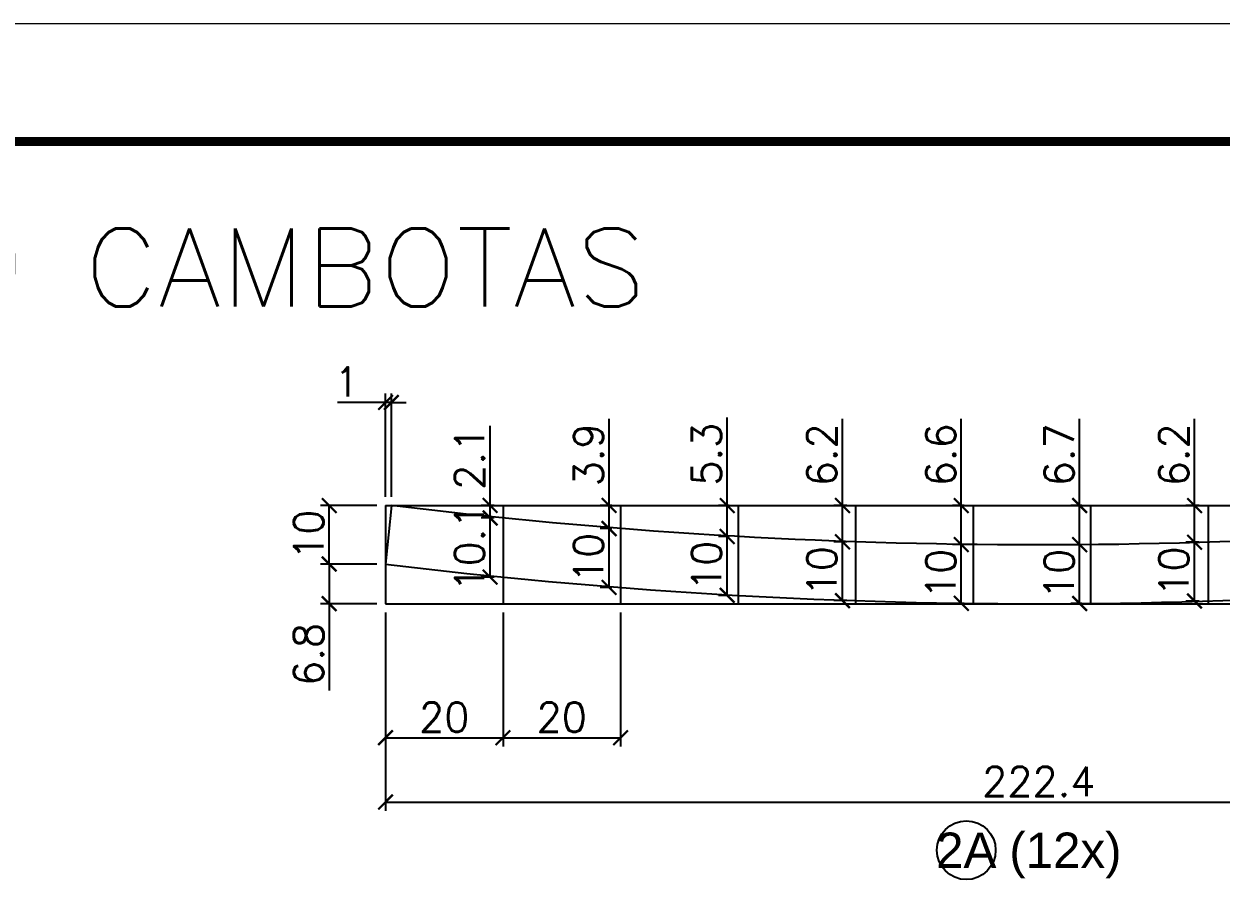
# Model space of a CAD drawing. Extents: x 3309 to 9563, y -2522 to 14608.
# Drawn here: x 3979.8 to 4387.3, y 6269.8 to 6567.8 of the extents above; entities that cross this region are included whole.
import ezdxf
from ezdxf.enums import TextEntityAlignment as Align

# ---------------------------------------------------------------- set-up
doc = ezdxf.new("R2010")
doc.units = 0
doc.header["$PDMODE"] = 35
doc.header["$PDSIZE"] = -10
doc.linetypes.add('DASHED', pattern=[0.75, 0.5, -0.25])
doc.layers.add('COTA', color=241, linetype='Continuous')
doc.layers.add('Romaneio', color=10, linetype='Continuous')
for name, color, linetype, lineweight in [('Folhas', 255, 'Continuous', 9), ('SARRAFO DE PRESSAO', 251, 'DASHED', 9), ('Texto Seção', 7, 'Continuous', 15)]:
    doc.layers.add(name, color=color, linetype=linetype, lineweight=lineweight)
doc.styles.add('ARIAL', font='arial.ttf')
doc.styles.add('REGUA-120', font='ROMANS.shx', dxfattribs={"height": 15})
doc.styles.add('Romans', font='romans.shx')
doc.dimstyles.new('Cota Seção (2x)', dxfattribs={"dimtxt": 10, "dimasz": 5, "dimexe": 3, "dimexo": 3, "dimgap": 2, "dimtad": 3, "dimdec": 1, "dimlfac": 0.5, "dimzin": 12, "dimdsep": 46, "dimtxsty": 'Romans', "dimblk": 'ARCHTICK', "dimcen": 0, "dimclrd": 4, "dimclre": 4, "dimclrt": 1, "dimadec": 1, "dimazin": 3, "dimtfac": 1, "dimtdec": 1, "dimtmove": 0, "dimatfit": 3, "dimldrblk": 'OBLIQUE', "dimfxl": 1, "dimtolj": 1, "dimtzin": 12, "dimarcsym": 0})

# ---------------------------------------------------------------- blocks, each defined once
blk = doc.blocks.new('9999999999')
at = {"layer": 'Folhas'}
blk.add_lwpolyline([(98138.98, 34190.21), (99623.98, 34190.21), (99623.98, 35240.21), (98138.98, 35240.21)], close=True, dxfattribs=at)
at = {"layer": 'Folhas', "color": 30, "const_width": 3}
blk.add_lwpolyline([(98213.98, 34230.21), (99583.98, 34230.21), (99583.98, 35200.21), (98213.98, 35200.21)], close=True, dxfattribs=at)
blk = doc.blocks.new('_ArchTick')
at = {"color": 0, "linetype": 'ByBlock', "const_width": 0.15}
blk.add_lwpolyline([(-0.5, -0.5), (0.5, 0.5)], dxfattribs=at)
blk = doc.blocks.new('*D3188')
at = {"layer": 'COTA', "color": 4, "lineweight": -2, "transparency": 16777216}
for p, q in [((4102.89, 6367.58), (4102.89, 6300.1)), ((4547.62, 6367.58), (4547.62, 6300.1)), ((4102.89, 6303.1), (4547.62, 6303.1))]:
    blk.add_line(p, q, dxfattribs=at)
at = {"layer": 'Defpoints', "color": 0, "transparency": 16777216}
for p in [(4102.89, 6370.58), (4547.62, 6370.58), (4547.62, 6303.1)]:
    blk.add_point(p, dxfattribs=at)
at = {"layer": 'COTA', "color": 4, "lineweight": -2, "transparency": 16777216, "xscale": 5, "yscale": 5, "zscale": 5, "rotation": 180}
blk.add_blockref('_ArchTick', (4102.89, 6303.1), dxfattribs=at)
at = {"layer": 'COTA', "color": 4, "lineweight": -2, "transparency": 16777216, "xscale": 5, "yscale": 5, "zscale": 5}
blk.add_blockref('_ArchTick', (4547.62, 6303.1), dxfattribs=at)
at = {"layer": 'COTA', "color": 1, "transparency": 16777216, "insert": (4325.26, 6310.1), "char_height": 10, "attachment_point": 5, "style": 'Romans'}
blk.add_mtext('\\A1;222.4', dxfattribs=at)
blk = doc.blocks.new('_Oblique')
at = {"color": 0, "linetype": 'ByBlock', "lineweight": -2}
blk.add_line((-0.5, -0.5), (0.5, 0.5), dxfattribs=at)
blk = doc.blocks.new('*D3189')
at = {"layer": 'COTA', "color": 4, "lineweight": -2, "transparency": 16777216}
for p, q in [((4102.89, 6367.58), (4102.89, 6321.99)), ((4142.89, 6367.58), (4142.89, 6321.99)), ((4102.89, 6324.99), (4142.89, 6324.99))]:
    blk.add_line(p, q, dxfattribs=at)
at = {"layer": 'Defpoints', "color": 0, "transparency": 16777216}
for p in [(4102.89, 6370.58), (4142.89, 6370.58), (4142.89, 6324.99)]:
    blk.add_point(p, dxfattribs=at)
at = {"layer": 'COTA', "color": 4, "lineweight": -2, "transparency": 16777216, "xscale": 5, "yscale": 5, "zscale": 5, "rotation": 180}
blk.add_blockref('_ArchTick', (4102.89, 6324.99), dxfattribs=at)
at = {"layer": 'COTA', "color": 4, "lineweight": -2, "transparency": 16777216, "xscale": 5, "yscale": 5, "zscale": 5}
blk.add_blockref('_ArchTick', (4142.89, 6324.99), dxfattribs=at)
at = {"layer": 'COTA', "color": 1, "transparency": 16777216, "insert": (4122.89, 6331.99), "char_height": 10, "attachment_point": 5, "style": 'Romans'}
blk.add_mtext('\\A1;20', dxfattribs=at)
blk = doc.blocks.new('*D3190')
at = {"layer": 'COTA', "color": 4, "lineweight": -2, "transparency": 16777216}
for p, q in [((4142.89, 6367.58), (4142.89, 6321.99)), ((4182.89, 6367.58), (4182.89, 6321.99)), ((4142.89, 6324.99), (4182.89, 6324.99))]:
    blk.add_line(p, q, dxfattribs=at)
at = {"layer": 'Defpoints', "color": 0, "transparency": 16777216}
for p in [(4142.89, 6370.58), (4182.89, 6370.58), (4182.89, 6324.99)]:
    blk.add_point(p, dxfattribs=at)
at = {"layer": 'COTA', "color": 4, "lineweight": -2, "transparency": 16777216, "xscale": 5, "yscale": 5, "zscale": 5, "rotation": 180}
blk.add_blockref('_ArchTick', (4142.89, 6324.99), dxfattribs=at)
at = {"layer": 'COTA', "color": 4, "lineweight": -2, "transparency": 16777216, "xscale": 5, "yscale": 5, "zscale": 5}
blk.add_blockref('_ArchTick', (4182.89, 6324.99), dxfattribs=at)
at = {"layer": 'COTA', "color": 1, "transparency": 16777216, "insert": (4162.89, 6331.99), "char_height": 10, "attachment_point": 5, "style": 'Romans'}
blk.add_mtext('\\A1;20', dxfattribs=at)
blk = doc.blocks.new('*D3193')
at = {"layer": 'COTA', "color": 4, "lineweight": -2, "transparency": 16777216}
for p, q in [((4099.89, 6384.09), (4080.74, 6384.09)), ((4083.74, 6384.09), (4083.74, 6370.58)), ((4099.89, 6370.58), (4080.74, 6370.58)), ((4083.74, 6370.58), (4083.74, 6341.11))]:
    blk.add_line(p, q, dxfattribs=at)
at = {"layer": 'Defpoints', "color": 0, "transparency": 16777216}
for p in [(4102.89, 6384.09), (4083.74, 6370.58), (4102.89, 6370.58)]:
    blk.add_point(p, dxfattribs=at)
at = {"layer": 'COTA', "color": 4, "lineweight": -2, "transparency": 16777216, "xscale": 5, "yscale": 5, "zscale": 5}
for p, rotation in [((4083.74, 6384.09), 90), ((4083.74, 6370.58), 270)]:
    blk.add_blockref('_ArchTick', p, dxfattribs=dict(at, rotation=rotation))
at = {"layer": 'COTA', "color": 1, "transparency": 16777216, "insert": (4076.74, 6353.34), "char_height": 10, "attachment_point": 5, "rotation": 90, "style": 'Romans'}
blk.add_mtext('\\A1;6.8', dxfattribs=at)
blk = doc.blocks.new('*D3194')
at = {"layer": 'COTA', "color": 4, "lineweight": -2, "transparency": 16777216}
for p, q in [((4099.89, 6403.99), (4080.74, 6403.99)), ((4083.74, 6384.09), (4083.74, 6403.99)), ((4099.89, 6384.09), (4080.74, 6384.09))]:
    blk.add_line(p, q, dxfattribs=at)
at = {"layer": 'Defpoints', "color": 0, "transparency": 16777216}
for p in [(4083.74, 6403.99), (4102.89, 6403.99), (4102.89, 6384.09)]:
    blk.add_point(p, dxfattribs=at)
at = {"layer": 'COTA', "color": 4, "lineweight": -2, "transparency": 16777216, "xscale": 5, "yscale": 5, "zscale": 5}
for p, rotation in [((4083.74, 6403.99), 90), ((4083.74, 6384.09), 270)]:
    blk.add_blockref('_ArchTick', p, dxfattribs=dict(at, rotation=rotation))
at = {"layer": 'COTA', "color": 1, "transparency": 16777216, "insert": (4076.74, 6394.04), "char_height": 10, "attachment_point": 5, "rotation": 90, "style": 'Romans'}
blk.add_mtext('\\A1;10', dxfattribs=at)
blk = doc.blocks.new('*D3195')
at = {"layer": 'COTA', "color": 4, "lineweight": -2, "transparency": 16777216}
for p, q in [((4102.89, 6406.99), (4102.89, 6442.06)), ((4104.91, 6406.99), (4104.91, 6442.06)), ((4102.89, 6439.06), (4086.51, 6439.06)), ((4104.91, 6439.06), (4102.89, 6439.06)), ((4104.91, 6439.06), (4109.91, 6439.06))]:
    blk.add_line(p, q, dxfattribs=at)
at = {"layer": 'Defpoints', "color": 0, "transparency": 16777216}
for p in [(4102.89, 6439.06), (4102.89, 6403.99), (4104.91, 6403.99)]:
    blk.add_point(p, dxfattribs=at)
at = {"layer": 'COTA', "color": 4, "lineweight": -2, "transparency": 16777216, "xscale": 5, "yscale": 5, "zscale": 5}
blk.add_blockref('_ArchTick', (4102.89, 6439.06), dxfattribs=at)
at = {"layer": 'COTA', "color": 4, "lineweight": -2, "transparency": 16777216, "xscale": 5, "yscale": 5, "zscale": 5, "rotation": 180}
blk.add_blockref('_ArchTick', (4104.91, 6439.06), dxfattribs=at)
at = {"layer": 'COTA', "color": 1, "transparency": 16777216, "insert": (4089.7, 6446.06), "char_height": 10, "attachment_point": 5, "style": 'Romans'}
blk.add_mtext('\\A1;1', dxfattribs=at)
blk = doc.blocks.new('*D3199')
at = {"layer": 'COTA', "color": 4, "lineweight": -2, "transparency": 16777216}
for p, q in [((4139.89, 6399.75), (4135.5, 6399.75)), ((4138.5, 6379.65), (4138.5, 6399.75)), ((4139.89, 6379.65), (4135.5, 6379.65))]:
    blk.add_line(p, q, dxfattribs=at)
at = {"layer": 'Defpoints', "color": 0, "transparency": 16777216}
for p in [(4138.5, 6399.75), (4142.89, 6399.75), (4142.89, 6379.65)]:
    blk.add_point(p, dxfattribs=at)
at = {"layer": 'COTA', "color": 4, "lineweight": -2, "transparency": 16777216, "xscale": 5, "yscale": 5, "zscale": 5}
for p, rotation in [((4138.5, 6399.75), 90), ((4138.5, 6379.65), 270)]:
    blk.add_blockref('_ArchTick', p, dxfattribs=dict(at, rotation=rotation))
at = {"layer": 'COTA', "color": 1, "transparency": 16777216, "insert": (4131.5, 6389.7), "char_height": 10, "attachment_point": 5, "rotation": 90, "style": 'Romans'}
blk.add_mtext('\\A1;10.1', dxfattribs=at)
blk = doc.blocks.new('*D3200')
at = {"layer": 'COTA', "color": 4, "lineweight": -2, "transparency": 16777216}
for p, q in [((4138.5, 6403.99), (4138.5, 6431.09)), ((4139.89, 6403.99), (4135.5, 6403.99)), ((4138.5, 6399.75), (4138.5, 6403.99)), ((4139.89, 6399.75), (4135.5, 6399.75))]:
    blk.add_line(p, q, dxfattribs=at)
at = {"layer": 'Defpoints', "color": 0, "transparency": 16777216}
for p in [(4138.5, 6403.99), (4142.89, 6403.99), (4142.89, 6399.75)]:
    blk.add_point(p, dxfattribs=at)
at = {"layer": 'COTA', "color": 4, "lineweight": -2, "transparency": 16777216, "xscale": 5, "yscale": 5, "zscale": 5}
for p, rotation in [((4138.5, 6403.99), 90), ((4138.5, 6399.75), 270)]:
    blk.add_blockref('_ArchTick', p, dxfattribs=dict(at, rotation=rotation))
at = {"layer": 'COTA', "color": 1, "transparency": 16777216, "insert": (4131.5, 6420.04), "char_height": 10, "attachment_point": 5, "rotation": 90, "style": 'Romans'}
blk.add_mtext('\\A1;2.1', dxfattribs=at)
blk = doc.blocks.new('*D3201')
at = {"layer": 'COTA', "color": 4, "lineweight": -2, "transparency": 16777216}
for p, q in [((4179.89, 6396.16), (4176, 6396.16)), ((4179, 6376.1), (4179, 6396.16)), ((4179.89, 6376.1), (4176, 6376.1))]:
    blk.add_line(p, q, dxfattribs=at)
at = {"layer": 'Defpoints', "color": 0, "transparency": 16777216}
for p in [(4179, 6396.16), (4182.89, 6396.16), (4182.89, 6376.1)]:
    blk.add_point(p, dxfattribs=at)
at = {"layer": 'COTA', "color": 4, "lineweight": -2, "transparency": 16777216, "xscale": 5, "yscale": 5, "zscale": 5}
for p, rotation in [((4179, 6396.16), 90), ((4179, 6376.1), 270)]:
    blk.add_blockref('_ArchTick', p, dxfattribs=dict(at, rotation=rotation))
at = {"layer": 'COTA', "color": 1, "transparency": 16777216, "insert": (4172, 6386.13), "char_height": 10, "attachment_point": 5, "rotation": 90, "style": 'Romans'}
blk.add_mtext('\\A1;10', dxfattribs=at)
blk = doc.blocks.new('*D3202')
at = {"layer": 'COTA', "color": 4, "lineweight": -2, "transparency": 16777216}
for p, q in [((4179, 6403.99), (4179, 6433.47)), ((4179.89, 6403.99), (4176, 6403.99)), ((4179, 6396.16), (4179, 6403.99)), ((4179.89, 6396.16), (4176, 6396.16))]:
    blk.add_line(p, q, dxfattribs=at)
at = {"layer": 'Defpoints', "color": 0, "transparency": 16777216}
for p in [(4179, 6403.99), (4182.89, 6403.99), (4182.89, 6396.16)]:
    blk.add_point(p, dxfattribs=at)
at = {"layer": 'COTA', "color": 4, "lineweight": -2, "transparency": 16777216, "xscale": 5, "yscale": 5, "zscale": 5}
for p, rotation in [((4179, 6403.99), 90), ((4179, 6396.16), 270)]:
    blk.add_blockref('_ArchTick', p, dxfattribs=dict(at, rotation=rotation))
at = {"layer": 'COTA', "color": 1, "transparency": 16777216, "insert": (4172, 6421.23), "char_height": 10, "attachment_point": 5, "rotation": 90, "style": 'Romans'}
blk.add_mtext('\\A1;3.9', dxfattribs=at)
blk = doc.blocks.new('*D3203')
at = {"layer": 'COTA', "color": 4, "lineweight": -2, "transparency": 16777216}
for p, q in [((4219.89, 6393.46), (4216.19, 6393.46)), ((4219.19, 6373.43), (4219.19, 6393.46)), ((4219.89, 6373.43), (4216.19, 6373.43))]:
    blk.add_line(p, q, dxfattribs=at)
at = {"layer": 'Defpoints', "color": 0, "transparency": 16777216}
for p in [(4219.19, 6393.46), (4222.89, 6393.46), (4222.89, 6373.43)]:
    blk.add_point(p, dxfattribs=at)
at = {"layer": 'COTA', "color": 4, "lineweight": -2, "transparency": 16777216, "xscale": 5, "yscale": 5, "zscale": 5}
for p, rotation in [((4219.19, 6393.46), 90), ((4219.19, 6373.43), 270)]:
    blk.add_blockref('_ArchTick', p, dxfattribs=dict(at, rotation=rotation))
at = {"layer": 'COTA', "color": 1, "transparency": 16777216, "insert": (4212.19, 6383.44), "char_height": 10, "attachment_point": 5, "rotation": 90, "style": 'Romans'}
blk.add_mtext('\\A1;10', dxfattribs=at)
blk = doc.blocks.new('*D3204')
at = {"layer": 'COTA', "color": 4, "lineweight": -2, "transparency": 16777216}
for p, q in [((4219.19, 6403.99), (4219.19, 6433.95)), ((4219.89, 6403.99), (4216.19, 6403.99)), ((4219.19, 6393.46), (4219.19, 6403.99)), ((4219.89, 6393.46), (4216.19, 6393.46))]:
    blk.add_line(p, q, dxfattribs=at)
at = {"layer": 'Defpoints', "color": 0, "transparency": 16777216}
for p in [(4219.19, 6403.99), (4222.89, 6403.99), (4222.89, 6393.46)]:
    blk.add_point(p, dxfattribs=at)
at = {"layer": 'COTA', "color": 4, "lineweight": -2, "transparency": 16777216, "xscale": 5, "yscale": 5, "zscale": 5}
for p, rotation in [((4219.19, 6403.99), 90), ((4219.19, 6393.46), 270)]:
    blk.add_blockref('_ArchTick', p, dxfattribs=dict(at, rotation=rotation))
at = {"layer": 'COTA', "color": 1, "transparency": 16777216, "insert": (4212.19, 6421.47), "char_height": 10, "attachment_point": 5, "rotation": 90, "style": 'Romans'}
blk.add_mtext('\\A1;5.3', dxfattribs=at)
blk = doc.blocks.new('*D3205')
at = {"layer": 'COTA', "color": 4, "lineweight": -2, "transparency": 16777216}
for p, q in [((4259.89, 6391.64), (4255.44, 6391.64)), ((4258.44, 6371.63), (4258.44, 6391.64)), ((4259.89, 6371.63), (4255.44, 6371.63))]:
    blk.add_line(p, q, dxfattribs=at)
at = {"layer": 'Defpoints', "color": 0, "transparency": 16777216}
for p in [(4258.44, 6391.64), (4262.89, 6391.64), (4262.89, 6371.63)]:
    blk.add_point(p, dxfattribs=at)
at = {"layer": 'COTA', "color": 4, "lineweight": -2, "transparency": 16777216, "xscale": 5, "yscale": 5, "zscale": 5}
for p, rotation in [((4258.44, 6391.64), 90), ((4258.44, 6371.63), 270)]:
    blk.add_blockref('_ArchTick', p, dxfattribs=dict(at, rotation=rotation))
at = {"layer": 'COTA', "color": 1, "transparency": 16777216, "insert": (4251.44, 6381.64), "char_height": 10, "attachment_point": 5, "rotation": 90, "style": 'Romans'}
blk.add_mtext('\\A1;10', dxfattribs=at)
blk = doc.blocks.new('*D3206')
at = {"layer": 'COTA', "color": 4, "lineweight": -2, "transparency": 16777216}
for p, q in [((4258.44, 6403.99), (4258.44, 6433.47)), ((4259.89, 6403.99), (4255.44, 6403.99)), ((4258.44, 6391.64), (4258.44, 6403.99)), ((4259.89, 6391.64), (4255.44, 6391.64))]:
    blk.add_line(p, q, dxfattribs=at)
at = {"layer": 'Defpoints', "color": 0, "transparency": 16777216}
for p in [(4258.44, 6403.99), (4262.89, 6403.99), (4262.89, 6391.64)]:
    blk.add_point(p, dxfattribs=at)
at = {"layer": 'COTA', "color": 4, "lineweight": -2, "transparency": 16777216, "xscale": 5, "yscale": 5, "zscale": 5}
for p, rotation in [((4258.44, 6403.99), 90), ((4258.44, 6391.64), 270)]:
    blk.add_blockref('_ArchTick', p, dxfattribs=dict(at, rotation=rotation))
at = {"layer": 'COTA', "color": 1, "transparency": 16777216, "insert": (4251.44, 6421.23), "char_height": 10, "attachment_point": 5, "rotation": 90, "style": 'Romans'}
blk.add_mtext('\\A1;6.2', dxfattribs=at)
blk = doc.blocks.new('*D3207')
at = {"layer": 'COTA', "color": 4, "lineweight": -2, "transparency": 16777216}
for p, q in [((4299.89, 6390.72), (4295.88, 6390.72)), ((4298.88, 6370.71), (4298.88, 6390.72)), ((4299.89, 6370.71), (4295.88, 6370.71))]:
    blk.add_line(p, q, dxfattribs=at)
at = {"layer": 'Defpoints', "color": 0, "transparency": 16777216}
for p in [(4298.88, 6390.72), (4302.89, 6390.72), (4302.89, 6370.71)]:
    blk.add_point(p, dxfattribs=at)
at = {"layer": 'COTA', "color": 4, "lineweight": -2, "transparency": 16777216, "xscale": 5, "yscale": 5, "zscale": 5}
for p, rotation in [((4298.88, 6390.72), 90), ((4298.88, 6370.71), 270)]:
    blk.add_blockref('_ArchTick', p, dxfattribs=dict(at, rotation=rotation))
at = {"layer": 'COTA', "color": 1, "transparency": 16777216, "insert": (4291.88, 6380.72), "char_height": 10, "attachment_point": 5, "rotation": 90, "style": 'Romans'}
blk.add_mtext('\\A1;10', dxfattribs=at)
blk = doc.blocks.new('*D3208')
at = {"layer": 'COTA', "color": 4, "lineweight": -2, "transparency": 16777216}
for p, q in [((4298.88, 6403.99), (4298.88, 6433.47)), ((4299.89, 6403.99), (4295.88, 6403.99)), ((4298.88, 6390.72), (4298.88, 6403.99)), ((4299.89, 6390.72), (4295.88, 6390.72))]:
    blk.add_line(p, q, dxfattribs=at)
at = {"layer": 'Defpoints', "color": 0, "transparency": 16777216}
for p in [(4298.88, 6403.99), (4302.89, 6403.99), (4302.89, 6390.72)]:
    blk.add_point(p, dxfattribs=at)
at = {"layer": 'COTA', "color": 4, "lineweight": -2, "transparency": 16777216, "xscale": 5, "yscale": 5, "zscale": 5}
for p, rotation in [((4298.88, 6403.99), 90), ((4298.88, 6390.72), 270)]:
    blk.add_blockref('_ArchTick', p, dxfattribs=dict(at, rotation=rotation))
at = {"layer": 'COTA', "color": 1, "transparency": 16777216, "insert": (4291.88, 6421.23), "char_height": 10, "attachment_point": 5, "rotation": 90, "style": 'Romans'}
blk.add_mtext('\\A1;6.6', dxfattribs=at)
blk = doc.blocks.new('*D3209')
at = {"layer": 'COTA', "color": 4, "lineweight": -2, "transparency": 16777216}
for p, q in [((4339.89, 6390.67), (4336.16, 6390.67)), ((4339.16, 6370.67), (4339.16, 6390.67)), ((4339.89, 6370.67), (4336.16, 6370.67))]:
    blk.add_line(p, q, dxfattribs=at)
at = {"layer": 'Defpoints', "color": 0, "transparency": 16777216}
for p in [(4339.16, 6390.67), (4342.89, 6390.67), (4342.89, 6370.67)]:
    blk.add_point(p, dxfattribs=at)
at = {"layer": 'COTA', "color": 4, "lineweight": -2, "transparency": 16777216, "xscale": 5, "yscale": 5, "zscale": 5}
for p, rotation in [((4339.16, 6390.67), 90), ((4339.16, 6370.67), 270)]:
    blk.add_blockref('_ArchTick', p, dxfattribs=dict(at, rotation=rotation))
at = {"layer": 'COTA', "color": 1, "transparency": 16777216, "insert": (4332.16, 6380.67), "char_height": 10, "attachment_point": 5, "rotation": 90, "style": 'Romans'}
blk.add_mtext('\\A1;10', dxfattribs=at)
blk = doc.blocks.new('*D3210')
at = {"layer": 'COTA', "color": 4, "lineweight": -2, "transparency": 16777216}
for p, q in [((4339.16, 6403.99), (4339.16, 6433.47)), ((4339.89, 6403.99), (4336.16, 6403.99)), ((4339.16, 6390.67), (4339.16, 6403.99)), ((4339.89, 6390.67), (4336.16, 6390.67))]:
    blk.add_line(p, q, dxfattribs=at)
at = {"layer": 'Defpoints', "color": 0, "transparency": 16777216}
for p in [(4339.16, 6403.99), (4342.89, 6403.99), (4342.89, 6390.67)]:
    blk.add_point(p, dxfattribs=at)
at = {"layer": 'COTA', "color": 4, "lineweight": -2, "transparency": 16777216, "xscale": 5, "yscale": 5, "zscale": 5}
for p, rotation in [((4339.16, 6403.99), 90), ((4339.16, 6390.67), 270)]:
    blk.add_blockref('_ArchTick', p, dxfattribs=dict(at, rotation=rotation))
at = {"layer": 'COTA', "color": 1, "transparency": 16777216, "insert": (4332.16, 6421.23), "char_height": 10, "attachment_point": 5, "rotation": 90, "style": 'Romans'}
blk.add_mtext('\\A1;6.7', dxfattribs=at)
blk = doc.blocks.new('*D3211')
at = {"layer": 'COTA', "color": 4, "lineweight": -2, "transparency": 16777216}
for p, q in [((4379.89, 6391.51), (4375.26, 6391.51)), ((4378.26, 6371.5), (4378.26, 6391.51)), ((4379.89, 6371.5), (4375.26, 6371.5))]:
    blk.add_line(p, q, dxfattribs=at)
at = {"layer": 'Defpoints', "color": 0, "transparency": 16777216}
for p in [(4378.26, 6391.51), (4382.89, 6391.51), (4382.89, 6371.5)]:
    blk.add_point(p, dxfattribs=at)
at = {"layer": 'COTA', "color": 4, "lineweight": -2, "transparency": 16777216, "xscale": 5, "yscale": 5, "zscale": 5}
for p, rotation in [((4378.26, 6391.51), 90), ((4378.26, 6371.5), 270)]:
    blk.add_blockref('_ArchTick', p, dxfattribs=dict(at, rotation=rotation))
at = {"layer": 'COTA', "color": 1, "transparency": 16777216, "insert": (4371.26, 6381.5), "char_height": 10, "attachment_point": 5, "rotation": 90, "style": 'Romans'}
blk.add_mtext('\\A1;10', dxfattribs=at)
blk = doc.blocks.new('*D3212')
at = {"layer": 'COTA', "color": 4, "lineweight": -2, "transparency": 16777216}
for p, q in [((4378.26, 6403.99), (4378.26, 6433.47)), ((4379.89, 6403.99), (4375.26, 6403.99)), ((4378.26, 6391.51), (4378.26, 6403.99)), ((4379.89, 6391.51), (4375.26, 6391.51))]:
    blk.add_line(p, q, dxfattribs=at)
at = {"layer": 'Defpoints', "color": 0, "transparency": 16777216}
for p in [(4378.26, 6403.99), (4382.89, 6403.99), (4382.89, 6391.51)]:
    blk.add_point(p, dxfattribs=at)
at = {"layer": 'COTA', "color": 4, "lineweight": -2, "transparency": 16777216, "xscale": 5, "yscale": 5, "zscale": 5}
for p, rotation in [((4378.26, 6403.99), 90), ((4378.26, 6391.51), 270)]:
    blk.add_blockref('_ArchTick', p, dxfattribs=dict(at, rotation=rotation))
at = {"layer": 'COTA', "color": 1, "transparency": 16777216, "insert": (4371.26, 6421.23), "char_height": 10, "attachment_point": 5, "rotation": 90, "style": 'Romans'}
blk.add_mtext('\\A1;6.2', dxfattribs=at)

msp = doc.modelspace()

# ---------------------------------------------------------------- linework, layer by layer
at = {"linetype": 'Continuous'}
msp.add_lwpolyline([(4104.91, 6403.99), (4102.89, 6384.09, 0.060935), (4547.62, 6384.17), (4544.95, 6403.99, -0.060958)], format="xyb", close=True, dxfattribs=at)
at = {"layer": 'COTA'}
for p, q in [((4102.89, 6403.99), (4547.62, 6403.99)), ((4102.89, 6403.99), (4102.89, 6370.58)), ((4142.89, 6403.99), (4142.89, 6370.58)), ((4182.89, 6403.99), (4182.89, 6370.58)), ((4222.89, 6403.99), (4222.89, 6370.58)), ((4262.89, 6403.99), (4262.89, 6370.58)), ((4302.89, 6403.99), (4302.89, 6370.58)), ((4342.89, 6403.99), (4342.89, 6370.58)), ((4382.89, 6403.99), (4382.89, 6370.58)), ((4102.89, 6370.58), (4547.62, 6370.58))]:
    msp.add_line(p, q, dxfattribs=at)
at = {"layer": 'Romaneio', "color": 1, "linetype": 'ByBlock'}
msp.add_circle((4300.57, 6286.72), 10, dxfattribs=at)

# ---------------------------------------------------------------- block references
at = {"layer": 'SARRAFO DE PRESSAO', "color": 6, "linetype": 'ByBlock'}
msp.add_blockref('9999999999', (-94829.61, -28672.37), dxfattribs=at)

# ---------------------------------------------------------------- texts
at = {"layer": 'Romaneio', "color": 255, "linetype": 'ByBlock', "style": 'ARIAL'}
for s, p in [('2A', (4300.57, 6286.72)), ('(12x)', (4334.32, 6286.72))]:
    msp.add_text(s, height=12, dxfattribs=at).set_placement(p, align=Align.MIDDLE_CENTER)
at = {"layer": 'Texto Seção', "style": 'REGUA-120', "width": 1.05}
msp.add_text('V739 CAMBOTAS', height=26.5859, dxfattribs=at).set_placement((3887.86, 6471.69))

# ---------------------------------------------------------------- dimensions: what is measured, and where the dimension line sits
at = {"layer": 'COTA'}
for base, p1, p2, picture, middle in [((4102.89, 6439.06), (4104.91, 6403.99), (4102.89, 6403.99), '*D3195', (4089.7, 6446.06)), ((4547.62, 6303.1), (4102.89, 6370.58), (4547.62, 6370.58), '*D3188', (4325.26, 6310.1)), ((4142.89, 6324.99), (4102.89, 6370.58), (4142.89, 6370.58), '*D3189', (4122.89, 6331.99)), ((4182.89, 6324.99), (4142.89, 6370.58), (4182.89, 6370.58), '*D3190', (4162.89, 6331.99))]:
    dim = msp.add_linear_dim(base=base, p1=p1, p2=p2, dimstyle='Cota Seção (2x)', dxfattribs=at)
    dim.commit()
    dim.dimension.update_dxf_attribs({"geometry": picture, "text_midpoint": middle})
for base, p1, p2, picture, middle in [((4219.19, 6403.99), (4222.89, 6393.46), (4222.89, 6403.99), '*D3204', (4212.19, 6421.47)), ((4138.5, 6403.99), (4142.89, 6399.75), (4142.89, 6403.99), '*D3200', (4131.5, 6420.04)), ((4179, 6403.99), (4182.89, 6396.16), (4182.89, 6403.99), '*D3202', (4172, 6421.23)), ((4258.44, 6403.99), (4262.89, 6391.64), (4262.89, 6403.99), '*D3206', (4251.44, 6421.23)), ((4298.88, 6403.99), (4302.89, 6390.72), (4302.89, 6403.99), '*D3208', (4291.88, 6421.23)), ((4339.16, 6403.99), (4342.89, 6390.67), (4342.89, 6403.99), '*D3210', (4332.16, 6421.23)), ((4378.26, 6403.99), (4382.89, 6391.51), (4382.89, 6403.99), '*D3212', (4371.26, 6421.23)), ((4083.7441, 6403.9936), (4102.8911, 6384.0914), (4102.8911, 6403.9936), '*D3194', (4076.7441, 6394.0425)), ((4179, 6396.16), (4182.89, 6376.1), (4182.89, 6396.16), '*D3201', (4172, 6386.13)), ((4219.19, 6393.46), (4222.89, 6373.43), (4222.89, 6393.46), '*D3203', (4212.19, 6383.44)), ((4258.44, 6391.64), (4262.89, 6371.63), (4262.89, 6391.64), '*D3205', (4251.44, 6381.64)), ((4298.88, 6390.72), (4302.89, 6370.71), (4302.89, 6390.72), '*D3207', (4291.88, 6380.72)), ((4339.16, 6390.67), (4342.89, 6370.67), (4342.89, 6390.67), '*D3209', (4332.16, 6380.67)), ((4378.26, 6391.51), (4382.89, 6371.5), (4382.89, 6391.51), '*D3211', (4371.26, 6381.5)), ((4083.74, 6370.58), (4102.89, 6384.09), (4102.89, 6370.58), '*D3193', (4076.74, 6353.34))]:
    dim = msp.add_linear_dim(base=base, p1=p1, p2=p2, angle=90, dimstyle='Cota Seção (2x)', dxfattribs=at)
    dim.commit()
    dim.dimension.update_dxf_attribs({"geometry": picture, "text_midpoint": middle})
dim = msp.add_linear_dim(base=(4138.4957, 6399.7519), p1=(4142.8911, 6379.6513), p2=(4142.8911, 6399.7519), angle=90, dimstyle='Cota Seção (2x)', dxfattribs=at)
dim.commit()
dim.dimension.update_dxf_attribs({"geometry": '*D3199', "text_midpoint": (4138.4957, 6389.7016), "dimtype": 160})

doc.saveas('drawing.dxf')
